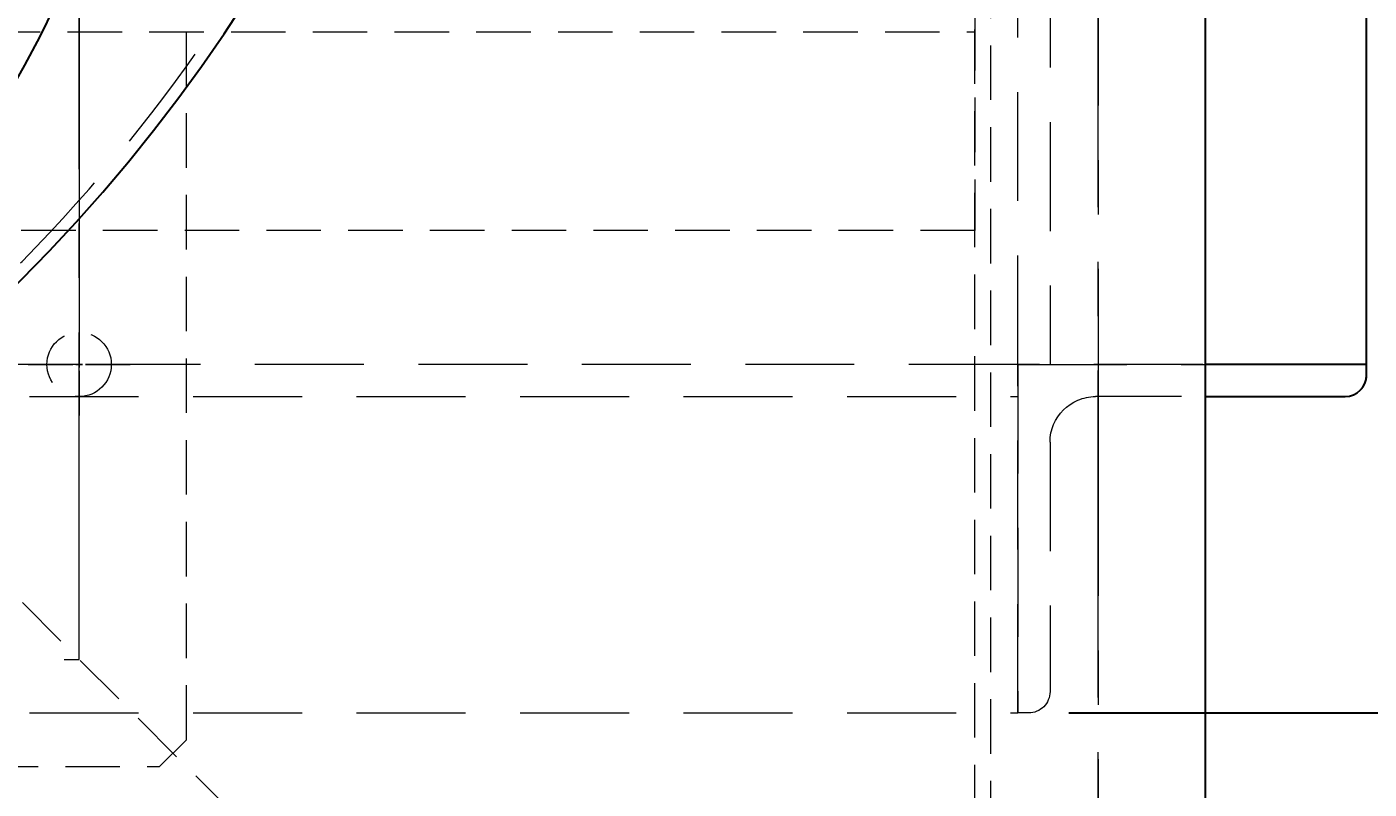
# Model space of a CAD drawing. Header units: millimetres. Extents: x 0 to 49006, y -7876 to 6995.
# Drawn here: x 31960 to 32210.2, y 5645.3 to 5787.5 of the extents above; entities that cross this region are included whole.
import ezdxf

# ---------------------------------------------------------------- set-up
doc = ezdxf.new("R2010")
doc.units = ezdxf.units.MM
doc.header["$LTSCALE"] = 3.2
doc.header["$PDMODE"] = 99
doc.header["$PDSIZE"] = 1
for name, pattern in [('CENTER2', [28.575, 19.05, -3.175, 3.175, -3.175]), ('HIDDEN', [9.525, 6.35, -3.175]), ('HIDDEN2', [4.7625, 3.175, -1.5875])]:
    doc.linetypes.add(name, pattern=pattern)
for name, color, linetype, lineweight in [('01_外形線', 7, 'Continuous', 25), ('03_かくれ線', 6, 'HIDDEN2', 13), ('04_HIDDEN', 2, 'HIDDEN', 13), ('04_中心線', 1, 'CENTER2', 9), ('08_DIM', 3, 'Continuous', 13)]:
    doc.layers.add(name, color=color, linetype=linetype, lineweight=lineweight)
doc.styles.add('KSS_TXT', font='txt.shx', dxfattribs={"bigfont": 'extfont2.shx'})
doc.dimstyles.new('KSS_DIM', dxfattribs={"dimscale": 12, "dimtxt": 3, "dimasz": 2.5, "dimexe": 1.25, "dimexo": 0.625, "dimtad": 1, "dimdsep": 46, "dimtxsty": 'KSS_TXT', "dimblk": 'OPEN30', "dimcen": 0, "dimazin": 2, "dimtfac": 0.75, "dimtmove": 0, "dimatfit": 3, "dimldrblk": 'OPEN30', "dimfxl": 1.25, "dimtolj": 1, "dimarcsym": 0})

# ---------------------------------------------------------------- blocks, each defined once
blk = doc.blocks.new('A$C402B3D07_1_1')
at = {"color": 0}
for p, q in [((0, 0), (-65, 0)), ((-65, -2), (-65, 0)), ((0, 0), (0, -65)), ((-61, -6), (-14.5, -6)), ((-6, -14.5), (-6, -61)), ((-2, -65), (0, -65))]:
    blk.add_line(p, q, dxfattribs=at)
for centre, radius, start, end in [((-61, -2), 4, 180, 270), ((-14.5, -14.5), 8.5, 0, 90), ((-2, -61), 4, 180, 270)]:
    blk.add_arc(centre, radius, start, end, dxfattribs=at)
blk = doc.blocks.new('A$C64152858_1_1')
at = {"color": 0}
for points in [[(340, 235), (405, 235), (405, -115), (340, -115)], [(580, 235), (645, 235), (645, -115), (580, -115)], [(30, -180), (580, -180), (580, -115), (30, -115)]]:
    blk.add_lwpolyline(points, close=True, dxfattribs=at)
at = {"layer": '04_HIDDEN'}
for p, q in [((586, 235), (586, -115)), ((30, -121), (580, -121))]:
    blk.add_line(p, q, dxfattribs=at)
at = {"xscale": -1}
blk.add_blockref('A$C402B3D07_1_1', (580, -115), dxfattribs=at)
blk = doc.blocks.new('_Open30')
at = {"color": 0, "linetype": 'ByBlock', "lineweight": -2}
for p, q in [((-1, 0.2679), (0, 0)), ((0, 0), (-1, -0.2679)), ((0, 0), (-1, 0))]:
    blk.add_line(p, q, dxfattribs=at)
blk = doc.blocks.new('*D1968')
at = {"layer": '08_DIM', "color": 0, "lineweight": -2, "transparency": 16777216}
for p, q in [((32154.22, 6139.52), (32466.91, 6139.52)), ((32451.91, 5689.52), (32451.91, 6109.52)), ((32154.22, 5659.52), (32466.91, 5659.52))]:
    blk.add_line(p, q, dxfattribs=at)
at = {"layer": 'Defpoints', "color": 0, "transparency": 16777216}
for p in [(32146.72, 6139.52), (32451.91, 6139.52), (32146.72, 5659.52)]:
    blk.add_point(p, dxfattribs=at)
at = {"layer": '08_DIM', "color": 0, "lineweight": -2, "transparency": 16777216, "xscale": 30, "yscale": 30, "zscale": 30}
for p, rotation in [((32451.91, 6139.52), 90), ((32451.91, 5659.52), 270)]:
    blk.add_blockref('_Open30', p, dxfattribs=dict(at, rotation=rotation))
at = {"layer": '08_DIM', "color": 0, "transparency": 16777216, "insert": (32426.41, 5899.52), "char_height": 36, "attachment_point": 5, "rotation": 90, "style": 'KSS_TXT'}
blk.add_mtext('\\A1;480', dxfattribs=at)
blk = doc.blocks.new('*U2210')
at = {"layer": '04_中心線', "color": 0, "linetype": 'CENTER2', "transparency": 16777216}
for p, q in [((0, 1.2), (0, 9.5)), ((-9.5, 0), (-1.2, 0)), ((1.2, 0), (9.5, 0)), ((0, -9.5), (0, -1.2))]:
    blk.add_line(p, q, dxfattribs=at)
at = {"layer": '04_中心線', "color": 0, "linetype": 'Continuous', "transparency": 16777216}
for p, q in [((-0.6, 0), (0.6, 0)), ((0, -0.6), (0, 0.6))]:
    blk.add_line(p, q, dxfattribs=at)
blk = doc.blocks.new('*U2272')
at = {"layer": '04_中心線', "color": 0, "linetype": 'CENTER2', "transparency": 16777216}
for p, q in [((0, 1.2), (0, 9.5)), ((-9.5, 0), (-1.2, 0)), ((1.2, 0), (9.5, 0)), ((0, -9.5), (0, -1.2))]:
    blk.add_line(p, q, dxfattribs=at)
at = {"layer": '04_中心線', "color": 0, "linetype": 'Continuous', "transparency": 16777216}
for p, q in [((-0.6, 0), (0.6, 0)), ((0, -0.6), (0, 0.6))]:
    blk.add_line(p, q, dxfattribs=at)

msp = doc.modelspace()

# ---------------------------------------------------------------- linework, layer by layer
for p, q in [((32209.722, 5724.523), (32179.722, 5724.523)), ((32179.722, 5718.523), (32205.722, 5718.523))]:
    msp.add_line(p, q)
msp.add_lwpolyline([(32209.722, 5722.523), (32209.722, 5791.523)])
at = {"color": 0}
msp.add_circle((31739.722, 5899.523), 250, dxfattribs=at)
msp.add_arc((31739.722, 5959.523), 310, 270, 0, dxfattribs=at)
msp.add_arc((32205.722, 5722.523), 4, 270, 0)
at = {"layer": '01_外形線'}
msp.add_line((32179.722, 5474.523), (32179.722, 6324.523), dxfattribs=at)
at = {"layer": '03_かくれ線', "transparency": 33554559}
for p, q in [((32139.722, 5499.523), (32139.722, 6299.523)), ((32136.722, 5502.523), (32136.722, 6296.523)), ((31342.722, 5786.523), (32136.722, 5786.523)), ((31937.596, 5701.65), (32139.722, 5499.523))]:
    msp.add_line(p, q, dxfattribs=at)
msp.add_lwpolyline([(32139.722, 6299.523), (32174.722, 6299.523, -0.4142136), (32179.722, 6294.523), (32179.722, 5504.523, -0.4142136), (32174.722, 5499.523), (32139.722, 5499.523)], format="xyb", dxfattribs=at)
at = {"layer": '03_かくれ線'}
msp.add_lwpolyline([(31984.722, 6149.523), (31494.722, 6149.523), (31489.722, 6144.523), (31489.722, 5654.523), (31494.722, 5649.523), (31984.722, 5649.523), (31989.722, 5654.523), (31989.722, 6144.523)], close=True, dxfattribs=at)
at = {"layer": '03_かくれ線', "transparency": 33554559}
for points in [[(31489.722, 6144.523), (31489.722, 5654.523), (31494.722, 5649.523), (31984.722, 5649.523), (31989.722, 5654.523), (31989.722, 6144.523), (31984.722, 6149.523), (31494.722, 6149.523)], [(31342.722, 5789.523), (32136.722, 5789.523), (32136.722, 5749.523), (31342.722, 5749.523)]]:
    msp.add_lwpolyline(points, close=True, dxfattribs=at)
at = {"layer": '03_かくれ線'}
msp.add_circle((31969.722, 5724.523), 6, dxfattribs=at)
at = {"layer": '03_かくれ線', "transparency": 33554559}
msp.add_circle((31969.722, 5724.523), 6, dxfattribs=at)
at = {"layer": '04_HIDDEN'}
msp.add_circle((31739.722, 5899.523), 247.7, dxfattribs=at)
for centre, radius, end in [((31739.722, 5899.523), 240, 14.47751), ((31739.722, 5959.523), 307.7, 359.57172)]:
    msp.add_arc(centre, radius, 270, end, dxfattribs=at)
at = {"layer": '04_中心線', "transparency": 33554559}
msp.add_line((32159.722, 6199.523), (32159.722, 5599.523), dxfattribs=at)
at = {"layer": '04_中心線'}
msp.add_line((31969.722, 6074.523), (31969.722, 5724.523), dxfattribs=at)
msp.add_lwpolyline([(31319.722, 5479.523), (32159.722, 5479.523), (32159.722, 6319.523), (31319.722, 6319.523)], close=True, dxfattribs=at)
at = {"layer": '04_中心線', "transparency": 33554559}
msp.add_lwpolyline([(31509.722, 6129.523), (31509.722, 5669.523), (31969.722, 5669.523), (31969.722, 6129.523)], close=True, dxfattribs=at)

# ---------------------------------------------------------------- block references
at = {"layer": '04_HIDDEN'}
msp.add_blockref('A$C64152858_1_1', (31564.722, 5839.523), dxfattribs=at)
at = {"layer": '04_中心線', "linetype": 'CENTER2', "rotation": 180}
msp.add_blockref('*U2210', (31969.722, 5724.523), dxfattribs=at)
at = {"layer": '04_中心線', "linetype": 'CENTER2', "transparency": 33554559, "rotation": 270}
msp.add_blockref('*U2272', (31969.722, 5724.523), dxfattribs=at)

# ---------------------------------------------------------------- dimensions: what is measured, and where the dimension line sits
at = {"layer": '08_DIM', "color": 1}
dim = msp.add_linear_dim(base=(32451.906, 6139.523), p1=(32146.722, 5659.523), p2=(32146.722, 6139.523), angle=90, dimstyle='KSS_DIM', override={"dimscale": 12}, dxfattribs=at)
dim.commit()
dim.dimension.update_dxf_attribs({"geometry": '*D1968', "text_midpoint": (32426.406, 5899.523)})

doc.saveas('drawing.dxf')
